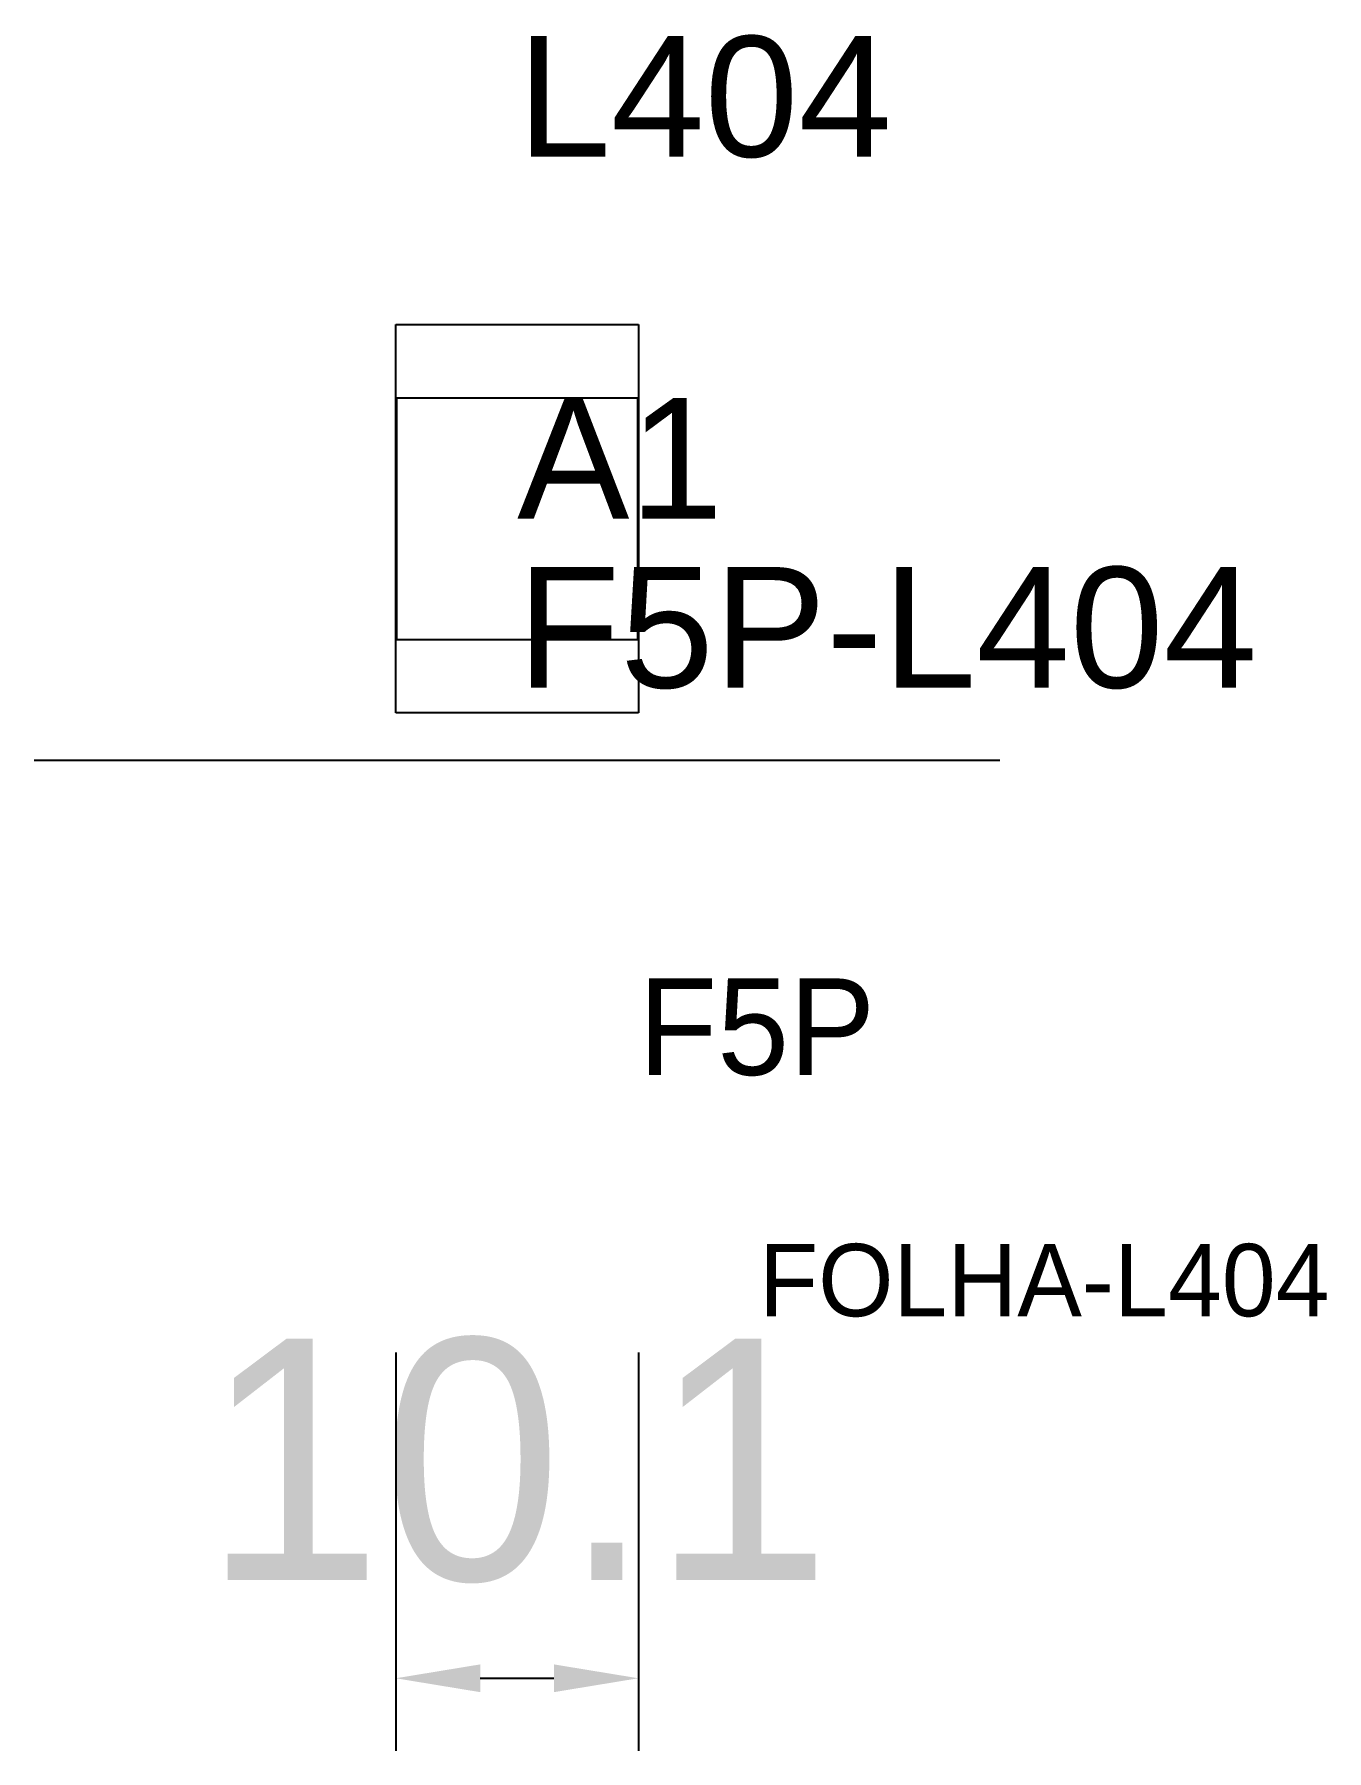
# Model space of a CAD drawing. Header units: metres. Extents: x 207.2 to 260.8, y 142.4 to 213.5.
import ezdxf

# ---------------------------------------------------------------- set-up
doc = ezdxf.new("R2010")
doc.units = ezdxf.units.M
for name, color, linetype in [('3', 3, 'CONTINUOUS'), ('AUX00', 7, 'CONTINUOUS'), ('COTA', 241, 'CONTINUOUS'), ('FOLHA', 255, 'CONTINUOUS'), ('Hachura', 251, 'CONTINUOUS'), ('NOMENCLATURA', 7, 'CONTINUOUS'), ('Nível', 160, 'CONTINUOUS'), ('Painéis', 200, 'CONTINUOUS'), ('Pilares', 5, 'CONTINUOUS'), ('SARR_2.2x7', 40, 'CONTINUOUS')]:
    doc.layers.add(name, color=color, linetype=linetype)
doc.styles.add('ARIAL', font='Arial.ttf')
doc.styles.add('STR_STANDARD', font='arial.ttf')
doc.dimstyles.new('EZ DXF', dxfattribs={"dimtxt": 10, "dimasz": 3.5, "dimexe": 3, "dimexo": 1.5, "dimgap": 1, "dimtad": 1, "dimdec": 1, "dimdsep": 46, "dimcen": 2.5, "dimazin": 3, "dimtfac": 1, "dimtmove": 0, "dimatfit": 3})

msp = doc.modelspace()

# ---------------------------------------------------------------- hatches: boundary and pattern name
at = {"layer": 'Hachura'}
h = msp.add_hatch(dxfattribs=at)
h.set_pattern_fill('ANSI31', scale=50)
h.paths.add_polyline_path([(232.25, 185.41), (222.2, 185.41), (222.2, 201.5), (232.25, 201.5)])
h = msp.add_hatch(dxfattribs=at)
h.set_pattern_fill('ANSI31', scale=50)
h.paths.add_polyline_path([(232.25, 185.41), (222.2, 185.41), (222.2, 201.5), (232.25, 201.5)])

# ---------------------------------------------------------------- linework, layer by layer
at = {"layer": 'Painéis', "color": 200}
for p, q in [((222.2, 185.41), (222.2, 201.5)), ((222.2, 201.5), (232.25, 201.5)), ((222.2, 185.41), (222.2, 201.5)), ((222.2, 201.5), (232.25, 201.5)), ((232.25, 201.5), (232.25, 185.41)), ((232.25, 201.5), (232.25, 185.41)), ((232.25, 185.41), (222.2, 185.41)), ((232.25, 185.41), (222.2, 185.41))]:
    msp.add_line(p, q, dxfattribs=at)
at = {"layer": 'Pilares'}
msp.add_lwpolyline([(222.225, 188.455), (232.225, 188.455), (232.225, 198.455), (222.225, 198.455)], close=True, dxfattribs=at)
msp.add_lwpolyline([(222.225, 188.455), (232.225, 188.455), (232.225, 198.455), (222.225, 198.455)], close=True, dxfattribs=at)
at = {"layer": 'SARR_2.2x7'}
msp.add_line((207.225, 183.455), (247.225, 183.455), dxfattribs=at)
msp.add_line((207.225, 183.455), (247.225, 183.455), dxfattribs=at)

# ---------------------------------------------------------------- texts
at = {"layer": '3', "style": 'STR_STANDARD'}
msp.add_text('A1', height=5, dxfattribs=at).set_placement((227.225, 193.455))
msp.add_text('A1', height=5, dxfattribs=at).set_placement((227.225, 193.455))
at = {"layer": 'AUX00', "style": 'STR_STANDARD'}
msp.add_text('F5P-L404', height=5, dxfattribs=at).set_placement((227.225, 186.455))
msp.add_text('F5P-L404', height=5, dxfattribs=at).set_placement((227.225, 186.455))
at = {"layer": 'FOLHA'}
msp.add_text('FOLHA-L404', height=3, dxfattribs=at).set_placement((237.25, 160.41))
msp.add_text('FOLHA-L404', height=3, dxfattribs=at).set_placement((237.25, 160.41))
at = {"layer": 'NOMENCLATURA', "insert": (227.225, 213.455), "char_height": 5, "attachment_point": 1, "style": 'ARIAL'}
msp.add_mtext('L404', dxfattribs=at)
msp.add_mtext('L404', dxfattribs=at)
at = {"layer": 'Nível'}
msp.add_text('F5P', height=4, dxfattribs=at).set_placement((232.25, 170.41))
msp.add_text('F5P', height=4, dxfattribs=at).set_placement((232.25, 170.41))

# ---------------------------------------------------------------- dimensions: what is measured, and where the dimension line sits
at = {"layer": 'COTA'}
msp.add_linear_dim(base=(222.2, 145.41), p1=(222.2, 160.41), p2=(232.25, 160.41), dimstyle='EZ DXF', dxfattribs=at).render()
msp.add_linear_dim(base=(222.2, 145.41), p1=(222.2, 160.41), p2=(232.25, 160.41), dimstyle='EZ DXF', dxfattribs=at).render()

doc.saveas('drawing.dxf')
